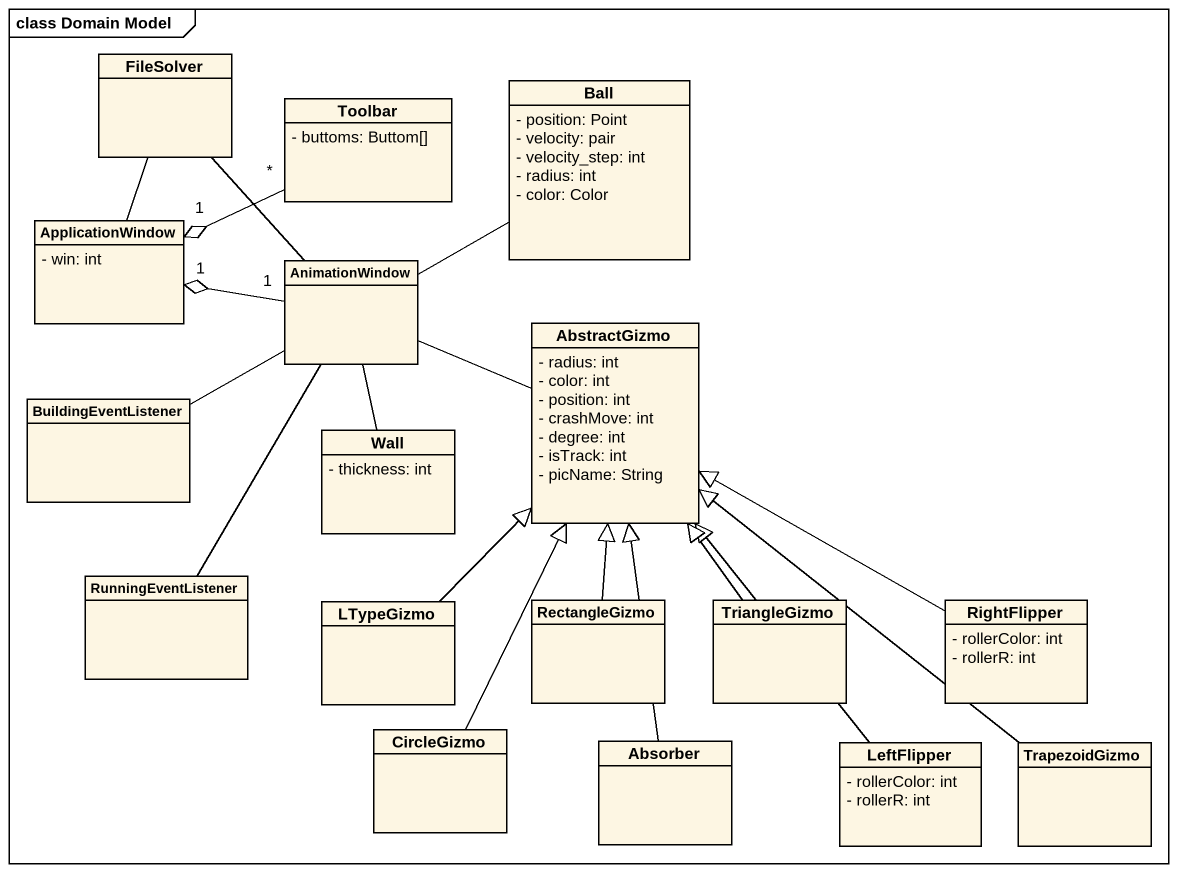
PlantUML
@startuml
mainframe class Domain Model
hide circle
hide empty members
skinparam classAttributeIconSize 0
class FileSolver
class Toolbar {
  - buttoms: Buttom[]
}
class Ball {
  - position: Point
  - velocity: pair
  - velocity_step: int
  - radius: int
  - color: Color
}
class ApplicationWindow {
  - win: int
}
class AnimationWindow
class AbstractGizmo {
  - radius: int
  - color: int
  - position: int
  - crashMove: int
  - degree: int
  - isTrack: int
  - picName: String
}
class BuildingEventListener
class Wall {
  - thickness: int
}
class RunningEventListener
class LTypeGizmo
class RectangleGizmo
class TriangleGizmo
class RightFlipper {
  - rollerColor: int
  - rollerR: int
}
class CircleGizmo
class Absorber
class LeftFlipper {
  - rollerColor: int
  - rollerR: int
}
class TrapezoidGizmo
FileSolver -- ApplicationWindow
FileSolver -- AnimationWindow
Toolbar "*" -left-o "1" ApplicationWindow
AnimationWindow -right- Ball
AnimationWindow "1" -left-o "1" ApplicationWindow
AnimationWindow -right- AbstractGizmo
AnimationWindow -left- BuildingEventListener
AnimationWindow -- Wall
AnimationWindow -- RunningEventListener
LTypeGizmo -up-|> AbstractGizmo
RectangleGizmo -up-|> AbstractGizmo
TriangleGizmo -up-|> AbstractGizmo
RightFlipper -left-|> AbstractGizmo
CircleGizmo -up-|> AbstractGizmo
Absorber -up-|> AbstractGizmo
LeftFlipper -up-|> AbstractGizmo
TrapezoidGizmo -up-|> AbstractGizmo
@enduml
